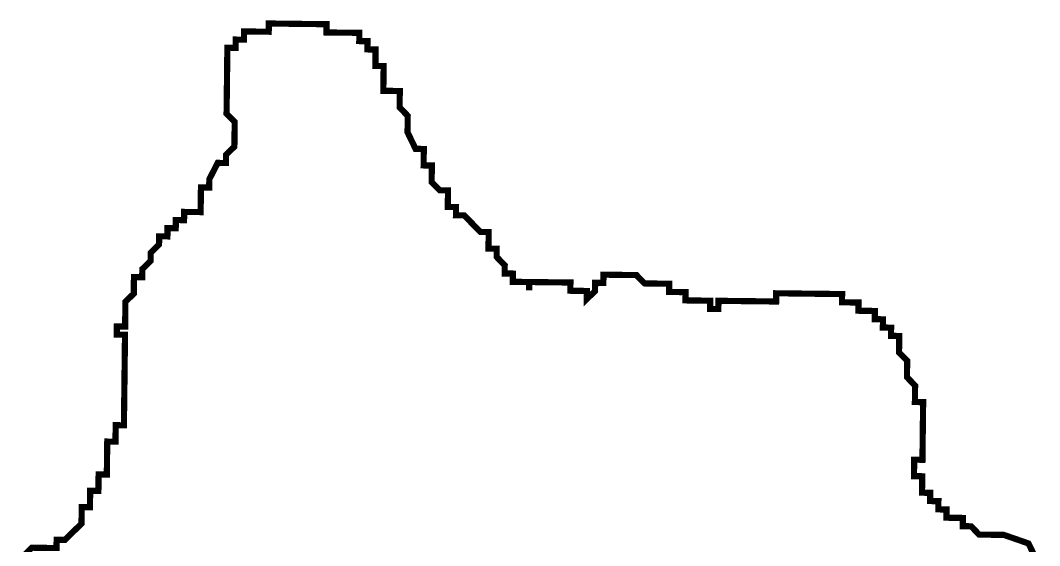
# Model space of a CAD drawing. Header units: metres. Extents: x 257673 to 289848, y 2129691 to 2228029.
# Drawn here: x 260602.1 to 261092.8, y 2178507 to 2178759.9 of the extents above; entities that cross this region are included whole.
import ezdxf

# ---------------------------------------------------------------- set-up
doc = ezdxf.new("R2010")
doc.units = ezdxf.units.M
doc.header["$MEASUREMENT"] = 0
doc.layers.add('HAZARDS LINE', color=1, linetype='Continuous')

msp = doc.modelspace()

# ---------------------------------------------------------------- linework, layer by layer
at = {"layer": 'HAZARDS LINE', "lineweight": 18}
msp.add_lwpolyline([(260603.55, 2178502.03, 2.97, 2.97, 0), (260607.57, 2178505.95, 2.97, 2.97, 0), (260611.53, 2178505.9, 2.97, 2.97, 0), (260615.5, 2178505.85, 2.97, 2.97, 0), (260619.46, 2178505.81, 2.97, 2.97, 0), (260619.51, 2178509.77, 2.97, 2.97, 0), (260623.48, 2178509.72, 2.97, 2.97, 0), (260627.49, 2178513.64, 2.97, 2.97, 0), (260631.5, 2178517.56, 2.97, 2.97, 0), (260631.55, 2178521.52, 2.97, 2.97, 0), (260631.6, 2178525.49, 2.97, 2.97, 0), (260635.57, 2178525.44, 2.97, 2.97, 0), (260635.62, 2178529.41, 2.97, 2.97, 0), (260635.66, 2178533.37, 2.97, 2.97, 0), (260639.63, 2178533.33, 2.97, 2.97, 0), (260639.68, 2178537.29, 2.97, 2.97, 0), (260639.73, 2178541.26, 2.97, 2.97, 0), (260643.69, 2178541.21, 2.97, 2.97, 0), (260643.74, 2178545.18, 2.97, 2.97, 0), (260643.79, 2178549.14, 2.97, 2.97, 0), (260643.84, 2178553.11, 2.97, 2.97, 0), (260643.89, 2178557.07, 2.97, 2.97, 0), (260647.85, 2178557.02, 2.97, 2.97, 0), (260647.9, 2178560.99, 2.97, 2.97, 0), (260647.95, 2178564.96, 2.97, 2.97, 0), (260651.91, 2178564.91, 2.97, 2.97, 0), (260651.96, 2178568.87, 2.97, 2.97, 0), (260652.01, 2178572.84, 2.97, 2.97, 0), (260652.11, 2178580.77, 2.97, 2.97, 0), (260652.16, 2178584.74, 2.97, 2.97, 0), (260652.21, 2178588.7, 2.97, 2.97, 0), (260652.25, 2178592.67, 2.97, 2.97, 0), (260652.3, 2178596.64, 2.97, 2.97, 0), (260652.35, 2178600.6, 2.97, 2.97, 0), (260652.4, 2178604.57, 2.97, 2.97, 0), (260652.45, 2178608.53, 2.97, 2.97, 0), (260648.48, 2178608.58, 2.97, 2.97, 0), (260648.53, 2178612.55, 2.97, 2.97, 0), (260652.5, 2178612.5, 2.97, 2.97, 0), (260652.55, 2178616.47, 2.97, 2.97, 0), (260652.59, 2178620.43, 2.97, 2.97, 0), (260652.64, 2178624.4, 2.97, 2.97, 0), (260656.66, 2178628.32, 2.97, 2.97, 0), (260656.7, 2178632.28, 2.97, 2.97, 0), (260656.75, 2178636.25, 2.97, 2.97, 0), (260660.72, 2178636.2, 2.97, 2.97, 0), (260660.77, 2178640.16, 2.97, 2.97, 0), (260664.78, 2178644.08, 2.97, 2.97, 0), (260664.83, 2178648.05, 2.97, 2.97, 0), (260668.84, 2178651.97, 2.97, 2.97, 0), (260668.89, 2178655.93, 2.97, 2.97, 0), (260672.86, 2178655.88, 2.97, 2.97, 0), (260672.91, 2178659.85, 2.97, 2.97, 0), (260676.87, 2178659.8, 2.97, 2.97, 0), (260676.92, 2178663.77, 2.97, 2.97, 0), (260680.88, 2178663.72, 2.97, 2.97, 0), (260680.93, 2178667.68, 2.97, 2.97, 0), (260684.9, 2178667.64, 2.97, 2.97, 0), (260688.86, 2178667.59, 2.97, 2.97, 0), (260688.96, 2178675.52, 2.97, 2.97, 0), (260689.01, 2178679.49, 2.97, 2.97, 0), (260692.98, 2178679.44, 2.97, 2.97, 0), (260693.02, 2178683.4, 2.97, 2.97, 0), (260697.09, 2178691.29, 2.97, 2.97, 0), (260701.05, 2178691.24, 2.97, 2.97, 0), (260701.1, 2178695.2, 2.97, 2.97, 0), (260705.11, 2178699.12, 2.97, 2.97, 0), (260705.16, 2178703.09, 2.97, 2.97, 0), (260705.26, 2178711.02, 2.97, 2.97, 0), (260701.34, 2178715.03, 2.97, 2.97, 0), (260701.39, 2178719, 2.97, 2.97, 0), (260701.44, 2178722.97, 2.97, 2.97, 0), (260701.49, 2178726.93, 2.97, 2.97, 0), (260701.54, 2178730.9, 2.97, 2.97, 0), (260701.59, 2178734.86, 2.97, 2.97, 0), (260701.63, 2178738.83, 2.97, 2.97, 0), (260701.68, 2178742.8, 2.97, 2.97, 0), (260701.73, 2178746.76, 2.97, 2.97, 0), (260705.7, 2178746.71, 2.97, 2.97, 0), (260705.74, 2178750.68, 2.97, 2.97, 0), (260709.71, 2178750.63, 2.97, 2.97, 0), (260709.76, 2178754.6, 2.97, 2.97, 0), (260713.72, 2178754.55, 2.97, 2.97, 0), (260717.69, 2178754.5, 2.97, 2.97, 0), (260721.65, 2178754.45, 2.97, 2.97, 0), (260721.7, 2178758.42, 2.97, 2.97, 0), (260725.67, 2178758.37, 2.97, 2.97, 0), (260729.63, 2178758.32, 2.97, 2.97, 0), (260733.6, 2178758.27, 2.97, 2.97, 0), (260737.56, 2178758.22, 2.97, 2.97, 0), (260741.53, 2178758.17, 2.97, 2.97, 0), (260745.5, 2178758.13, 2.97, 2.97, 0), (260749.46, 2178758.08, 2.97, 2.97, 0), (260749.41, 2178754.11, 2.97, 2.97, 0), (260753.38, 2178754.06, 2.97, 2.97, 0), (260757.34, 2178754.01, 2.97, 2.97, 0), (260761.31, 2178753.97, 2.97, 2.97, 0), (260765.27, 2178753.92, 2.97, 2.97, 0), (260765.23, 2178749.95, 2.97, 2.97, 0), (260769.19, 2178749.9, 2.97, 2.97, 0), (260769.14, 2178745.94, 2.97, 2.97, 0), (260773.11, 2178745.89, 2.97, 2.97, 0), (260773.01, 2178737.96, 2.97, 2.97, 0), (260776.98, 2178737.91, 2.97, 2.97, 0), (260776.93, 2178733.94, 2.97, 2.97, 0), (260776.88, 2178729.98, 2.97, 2.97, 0), (260776.83, 2178726.01, 2.97, 2.97, 0), (260784.76, 2178725.91, 2.97, 2.97, 0), (260784.71, 2178721.95, 2.97, 2.97, 0), (260784.66, 2178717.98, 2.97, 2.97, 0), (260788.58, 2178713.97, 2.97, 2.97, 0), (260788.53, 2178710, 2.97, 2.97, 0), (260788.48, 2178706.03, 2.97, 2.97, 0), (260792.35, 2178698.05, 2.97, 2.97, 0), (260796.32, 2178698, 2.97, 2.97, 0), (260796.27, 2178694.04, 2.97, 2.97, 0), (260796.22, 2178690.07, 2.97, 2.97, 0), (260800.19, 2178690.02, 2.97, 2.97, 0), (260800.14, 2178686.06, 2.97, 2.97, 0), (260800.09, 2178682.09, 2.97, 2.97, 0), (260804.01, 2178678.08, 2.97, 2.97, 0), (260807.97, 2178678.03, 2.97, 2.97, 0), (260807.92, 2178674.06, 2.97, 2.97, 0), (260807.87, 2178670.1, 2.97, 2.97, 0), (260811.84, 2178670.05, 2.97, 2.97, 0), (260811.79, 2178666.08, 2.97, 2.97, 0), (260815.76, 2178666.03, 2.97, 2.97, 0), (260819.67, 2178662.02, 2.97, 2.97, 0), (260823.59, 2178658.01, 2.97, 2.97, 0), (260827.55, 2178657.96, 2.97, 2.97, 0), (260827.51, 2178653.99, 2.97, 2.97, 0), (260827.46, 2178650.02, 2.97, 2.97, 0), (260831.42, 2178649.98, 2.97, 2.97, 0), (260831.37, 2178646.01, 2.97, 2.97, 0), (260835.29, 2178642, 2.97, 2.97, 0), (260835.24, 2178638.03, 2.97, 2.97, 0), (260839.21, 2178637.98, 2.97, 2.97, 0), (260839.16, 2178634.02, 2.97, 2.97, 0), (260843.13, 2178633.97, 2.97, 2.97, 0), (260847.09, 2178633.92, 2.97, 2.97, 0), (260847.04, 2178629.95, 2.97, 2.97, 0), (260847.09, 2178633.92, 2.97, 2.97, 0), (260851.06, 2178633.87, 2.97, 2.97, 0), (260855.02, 2178633.82, 2.97, 2.97, 0), (260862.95, 2178633.72, 2.97, 2.97, 0), (260866.92, 2178633.68, 2.97, 2.97, 0), (260866.87, 2178629.71, 2.97, 2.97, 0), (260870.83, 2178629.66, 2.97, 2.97, 0), (260874.8, 2178629.61, 2.97, 2.97, 0), (260874.75, 2178625.65, 2.97, 2.97, 0), (260878.76, 2178629.56, 2.97, 2.97, 0), (260878.81, 2178633.53, 2.97, 2.97, 0), (260882.78, 2178633.48, 2.97, 2.97, 0), (260882.83, 2178637.45, 2.97, 2.97, 0), (260886.79, 2178637.4, 2.97, 2.97, 0), (260890.76, 2178637.35, 2.97, 2.97, 0), (260894.72, 2178637.3, 2.97, 2.97, 0), (260898.69, 2178637.25, 2.97, 2.97, 0), (260902.61, 2178633.24, 2.97, 2.97, 0), (260906.57, 2178633.19, 2.97, 2.97, 0), (260910.54, 2178633.14, 2.97, 2.97, 0), (260914.5, 2178633.09, 2.97, 2.97, 0), (260914.45, 2178629.13, 2.97, 2.97, 0), (260918.42, 2178629.08, 2.97, 2.97, 0), (260922.38, 2178629.03, 2.97, 2.97, 0), (260922.34, 2178625.06, 2.97, 2.97, 0), (260926.3, 2178625.02, 2.97, 2.97, 0), (260930.27, 2178624.97, 2.97, 2.97, 0), (260934.23, 2178624.92, 2.97, 2.97, 0), (260934.18, 2178620.95, 2.97, 2.97, 0), (260938.15, 2178620.9, 2.97, 2.97, 0), (260938.2, 2178624.87, 2.97, 2.97, 0), (260942.16, 2178624.82, 2.97, 2.97, 0), (260946.13, 2178624.77, 2.97, 2.97, 0), (260950.09, 2178624.72, 2.97, 2.97, 0), (260954.06, 2178624.68, 2.97, 2.97, 0), (260958.02, 2178624.63, 2.97, 2.97, 0), (260961.99, 2178624.58, 2.97, 2.97, 0), (260965.95, 2178624.53, 2.97, 2.97, 0), (260966, 2178628.5, 2.97, 2.97, 0), (260969.97, 2178628.45, 2.97, 2.97, 0), (260973.93, 2178628.4, 2.97, 2.97, 0), (260977.9, 2178628.35, 2.97, 2.97, 0), (260981.86, 2178628.3, 2.97, 2.97, 0), (260985.83, 2178628.25, 2.97, 2.97, 0), (260989.79, 2178628.21, 2.97, 2.97, 0), (260993.76, 2178628.16, 2.97, 2.97, 0), (260997.73, 2178628.11, 2.97, 2.97, 0), (260997.68, 2178624.14, 2.97, 2.97, 0), (261001.64, 2178624.09, 2.97, 2.97, 0), (261005.61, 2178624.05, 2.97, 2.97, 0), (261005.56, 2178620.08, 2.97, 2.97, 0), (261009.52, 2178620.03, 2.97, 2.97, 0), (261013.49, 2178619.98, 2.97, 2.97, 0), (261013.44, 2178616.02, 2.97, 2.97, 0), (261017.41, 2178615.97, 2.97, 2.97, 0), (261017.36, 2178612, 2.97, 2.97, 0), (261021.32, 2178611.95, 2.97, 2.97, 0), (261021.28, 2178607.99, 2.97, 2.97, 0), (261025.24, 2178607.94, 2.97, 2.97, 0), (261025.19, 2178603.97, 2.97, 2.97, 0), (261025.14, 2178600.01, 2.97, 2.97, 0), (261029.06, 2178595.99, 2.97, 2.97, 0), (261029.01, 2178592.03, 2.97, 2.97, 0), (261028.96, 2178588.06, 2.97, 2.97, 0), (261032.88, 2178584.05, 2.97, 2.97, 0), (261032.83, 2178580.08, 2.97, 2.97, 0), (261032.78, 2178576.11, 2.97, 2.97, 0), (261036.75, 2178576.07, 2.97, 2.97, 0), (261036.7, 2178572.1, 2.97, 2.97, 0), (261036.65, 2178568.13, 2.97, 2.97, 0), (261036.6, 2178564.17, 2.97, 2.97, 0), (261036.55, 2178560.2, 2.97, 2.97, 0), (261036.51, 2178556.24, 2.97, 2.97, 0), (261036.46, 2178552.27, 2.97, 2.97, 0), (261036.41, 2178548.3, 2.97, 2.97, 0), (261032.44, 2178548.35, 2.97, 2.97, 0), (261032.39, 2178544.39, 2.97, 2.97, 0), (261032.35, 2178540.42, 2.97, 2.97, 0), (261036.31, 2178540.37, 2.97, 2.97, 0), (261036.26, 2178536.41, 2.97, 2.97, 0), (261036.21, 2178532.44, 2.97, 2.97, 0), (261040.18, 2178532.39, 2.97, 2.97, 0), (261040.13, 2178528.42, 2.97, 2.97, 0), (261044.1, 2178528.38, 2.97, 2.97, 0), (261044.05, 2178524.41, 2.97, 2.97, 0), (261048.01, 2178524.36, 2.97, 2.97, 0), (261047.96, 2178520.4, 2.97, 2.97, 0), (261051.93, 2178520.35, 2.97, 2.97, 0), (261055.9, 2178520.3, 2.97, 2.97, 0), (261055.85, 2178516.33, 2.97, 2.97, 0), (261059.81, 2178516.28, 2.97, 2.97, 0), (261063.73, 2178512.27, 2.97, 2.97, 0), (261067.69, 2178512.22, 2.97, 2.97, 0), (261071.66, 2178512.17, 2.97, 2.97, 0), (261075.63, 2178512.12, 2.97, 2.97, 0), (261087.47, 2178508.01, 2.97, 2.97, 0), (261091.34, 2178500.03, 2.97, 2.97, 0)], format="xyseb", dxfattribs=at)

doc.saveas('drawing.dxf')
